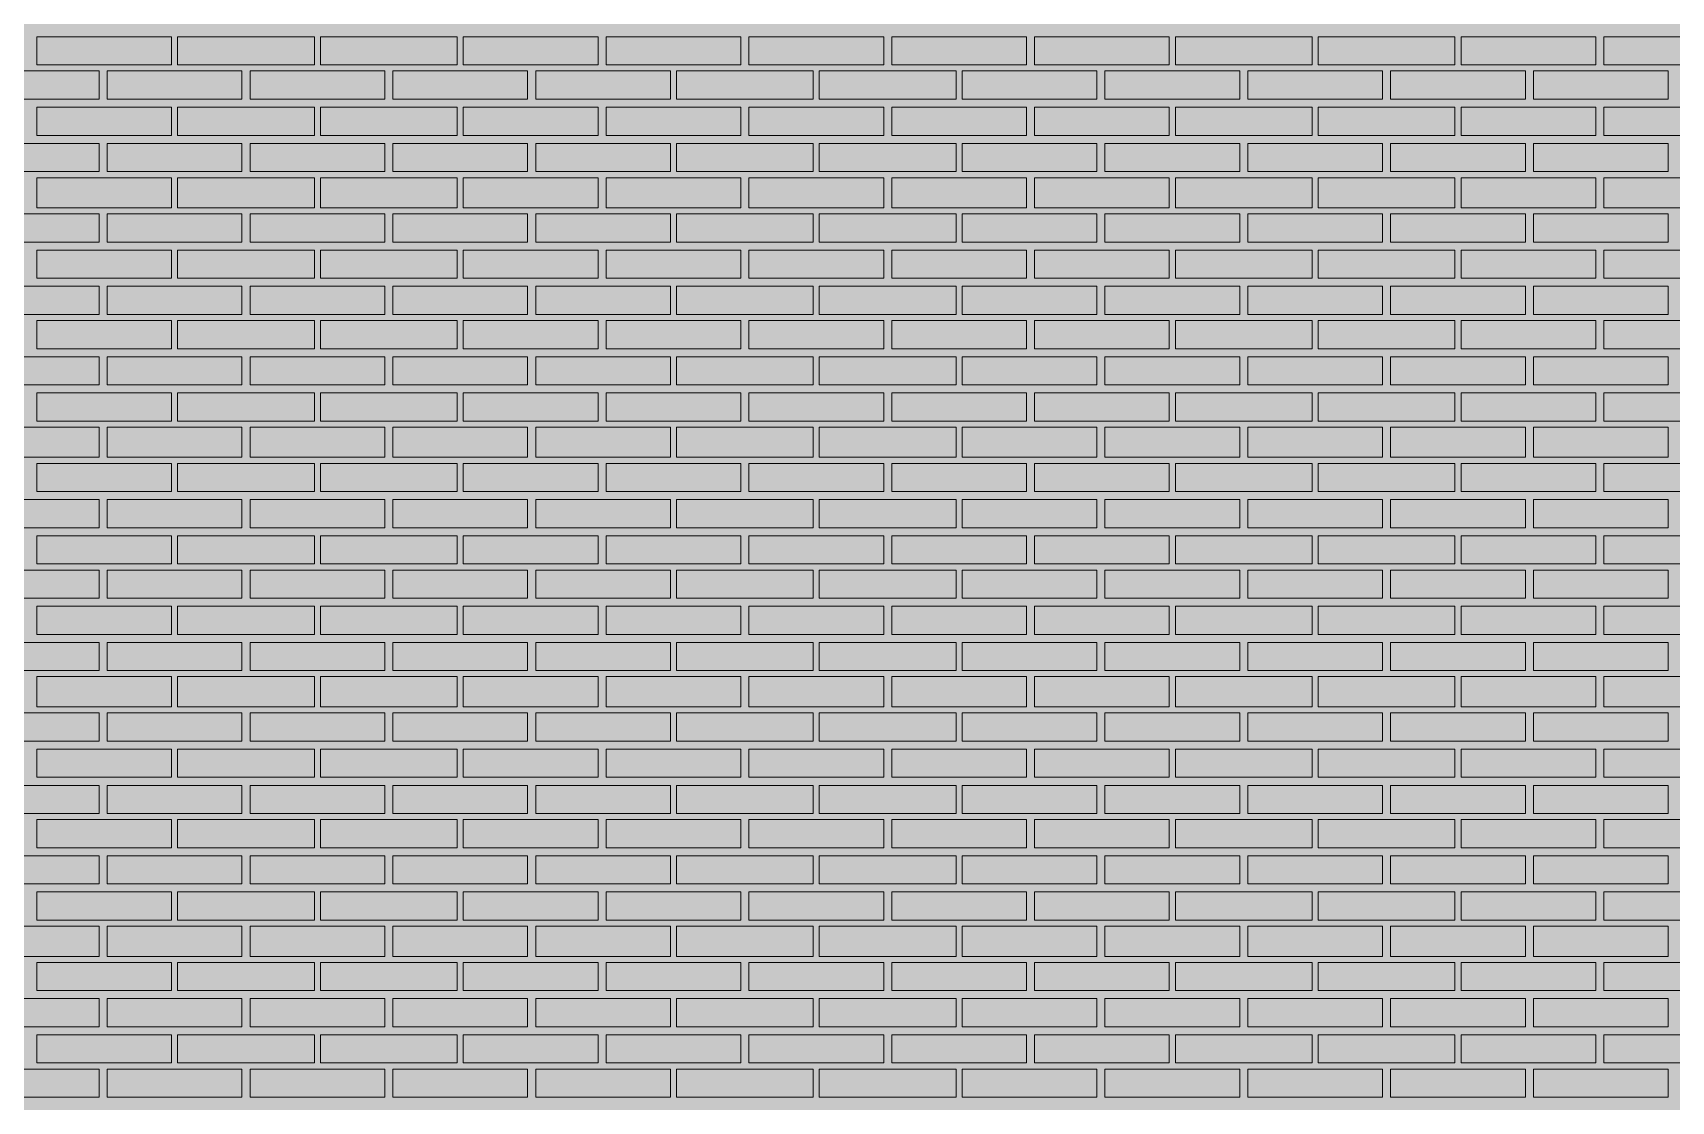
# Model space of a CAD drawing. Header units: millimetres. Extents: x -28928 to 100580, y -22867 to 36490.
# Drawn here: x 21308 to 24754, y -2513 to -267 of the extents above; entities that cross this region are included whole.
import ezdxf

# ---------------------------------------------------------------- set-up
doc = ezdxf.new("R2010")
doc.units = ezdxf.units.MM
doc.layers.add('PDF _Геометрия', color=7, linetype='Continuous', true_color=0x8f8e8d)
doc.layers.add('PDF _Сплошная заливка', color=7, linetype='Continuous', true_color=0xffffff)

msp = doc.modelspace()

# ---------------------------------------------------------------- hatches: boundary and pattern name
at = {"layer": 'PDF _Сплошная заливка', "true_color": 0xdcd6cf, "transparency": 33554559}
msp.add_hatch(color=254, dxfattribs=at).paths.add_polyline_path([(29465.3, 1544.1), (29486.4, 1544.1), (29486.4, 9028.4), (4952.2, 9028.4), (4952.2, -4713.2), (29465.3, -4713.2)])

# ---------------------------------------------------------------- linework, layer by layer
at = {"layer": 'PDF _Геометрия', "lineweight": 9}
for points in [[(21600.3, -275.1), (21600.3, -334.3), (21316.8, -334.3), (21316.8, -275.1)], [(21900.7, -275.1), (21900.7, -334.3), (21613, -334.3), (21613, -275.1)], [(22201.1, -275.1), (22201.1, -334.3), (21913.4, -334.3), (21913.4, -275.1)], [(22497.2, -275.1), (22497.2, -334.3), (22213.7, -334.3), (22213.7, -275.1)], [(22797.6, -275.1), (22797.6, -334.3), (22514.1, -334.3), (22514.1, -275.1)], [(23098, -275.1), (23098, -334.3), (22814.5, -334.3), (22814.5, -275.1)], [(23398.4, -275.1), (23398.4, -334.3), (23114.9, -334.3), (23114.9, -275.1)], [(23698.7, -275.1), (23698.7, -334.3), (23415.3, -334.3), (23415.3, -275.1)], [(23999.1, -275.1), (23999.1, -334.3), (23711.4, -334.3), (23711.4, -275.1)], [(24299.5, -275.1), (24299.5, -334.3), (24011.8, -334.3), (24011.8, -275.1)], [(24595.7, -275.1), (24595.7, -334.3), (24312.2, -334.3), (24312.2, -275.1)], [(24896.1, -275.1), (24896.1, -334.3), (24612.6, -334.3), (24612.6, -275.1)], [(21448, -406.3), (21308.4, -406.3), (21164.5, -406.3), (21164.5, -347), (21308.4, -347), (21448, -347)], [(21748.4, -406.3), (21608.7, -406.3), (21464.9, -406.3), (21464.9, -347), (21608.7, -347), (21748.4, -347)], [(22048.7, -406.3), (21904.9, -406.3), (21765.3, -406.3), (21765.3, -347), (21904.9, -347), (22048.7, -347)], [(22349.1, -406.3), (22205.3, -406.3), (22065.7, -406.3), (22065.7, -347), (22205.3, -347), (22349.1, -347)], [(22649.5, -406.3), (22505.7, -406.3), (22366.1, -406.3), (22366.1, -347), (22505.7, -347), (22649.5, -347)], [(22949.9, -406.3), (22806.1, -406.3), (22662.2, -406.3), (22662.2, -347), (22806.1, -347), (22949.9, -347)], [(23250.3, -406.3), (23106.4, -406.3), (22962.6, -406.3), (22962.6, -347), (23106.4, -347), (23250.3, -347)], [(23546.4, -406.3), (23406.8, -406.3), (23263, -406.3), (23263, -347), (23406.8, -347), (23546.4, -347)], [(23846.8, -406.3), (23707.2, -406.3), (23563.4, -406.3), (23563.4, -347), (23707.2, -347), (23846.8, -347)], [(24147.2, -406.3), (24007.6, -406.3), (23863.7, -406.3), (23863.7, -347), (24007.6, -347), (24147.2, -347)], [(24447.6, -406.3), (24303.7, -406.3), (24164.1, -406.3), (24164.1, -347), (24303.7, -347), (24447.6, -347)], [(24748, -406.3), (24604.1, -406.3), (24464.5, -406.3), (24464.5, -347), (24604.1, -347), (24748, -347)], [(21600.3, -423.2), (21600.3, -482.4), (21316.8, -482.4), (21316.8, -423.2)], [(21900.7, -423.2), (21900.7, -482.4), (21613, -482.4), (21613, -423.2)], [(22201.1, -423.2), (22201.1, -482.4), (21913.4, -482.4), (21913.4, -423.2)], [(22497.2, -423.2), (22497.2, -482.4), (22213.7, -482.4), (22213.7, -423.2)], [(22797.6, -423.2), (22797.6, -482.4), (22514.1, -482.4), (22514.1, -423.2)], [(23098, -423.2), (23098, -482.4), (22814.5, -482.4), (22814.5, -423.2)], [(23398.4, -423.2), (23398.4, -482.4), (23114.9, -482.4), (23114.9, -423.2)], [(23698.7, -423.2), (23698.7, -482.4), (23415.3, -482.4), (23415.3, -423.2)], [(23999.1, -423.2), (23999.1, -482.4), (23711.4, -482.4), (23711.4, -423.2)], [(24299.5, -423.2), (24299.5, -482.4), (24011.8, -482.4), (24011.8, -423.2)], [(24595.7, -423.2), (24595.7, -482.4), (24312.2, -482.4), (24312.2, -423.2)], [(24896.1, -423.2), (24896.1, -482.4), (24612.6, -482.4), (24612.6, -423.2)], [(21448, -558.6), (21308.4, -558.6), (21164.5, -558.6), (21164.5, -499.3), (21308.4, -499.3), (21448, -499.3)], [(21748.4, -558.6), (21608.7, -558.6), (21464.9, -558.6), (21464.9, -499.3), (21608.7, -499.3), (21748.4, -499.3)], [(22048.7, -558.6), (21904.9, -558.6), (21765.3, -558.6), (21765.3, -499.3), (21904.9, -499.3), (22048.7, -499.3)], [(22349.1, -558.6), (22205.3, -558.6), (22065.7, -558.6), (22065.7, -499.3), (22205.3, -499.3), (22349.1, -499.3)], [(22649.5, -558.6), (22505.7, -558.6), (22366.1, -558.6), (22366.1, -499.3), (22505.7, -499.3), (22649.5, -499.3)], [(22949.9, -558.6), (22806.1, -558.6), (22662.2, -558.6), (22662.2, -499.3), (22806.1, -499.3), (22949.9, -499.3)], [(23250.3, -558.6), (23106.4, -558.6), (22962.6, -558.6), (22962.6, -499.3), (23106.4, -499.3), (23250.3, -499.3)], [(23546.4, -558.6), (23406.8, -558.6), (23263, -558.6), (23263, -499.3), (23406.8, -499.3), (23546.4, -499.3)], [(23846.8, -558.6), (23707.2, -558.6), (23563.4, -558.6), (23563.4, -499.3), (23707.2, -499.3), (23846.8, -499.3)], [(24147.2, -558.6), (24007.6, -558.6), (23863.7, -558.6), (23863.7, -499.3), (24007.6, -499.3), (24147.2, -499.3)], [(24447.6, -558.6), (24303.7, -558.6), (24164.1, -558.6), (24164.1, -499.3), (24303.7, -499.3), (24447.6, -499.3)], [(24748, -558.6), (24604.1, -558.6), (24464.5, -558.6), (24464.5, -499.3), (24604.1, -499.3), (24748, -499.3)], [(21600.3, -571.3), (21600.3, -634.7), (21316.8, -634.7), (21316.8, -571.3)], [(21900.7, -571.3), (21900.7, -634.7), (21613, -634.7), (21613, -571.3)], [(22201.1, -571.3), (22201.1, -634.7), (21913.4, -634.7), (21913.4, -571.3)], [(22497.2, -571.3), (22497.2, -634.7), (22213.7, -634.7), (22213.7, -571.3)], [(22797.6, -571.3), (22797.6, -634.7), (22514.1, -634.7), (22514.1, -571.3)], [(23098, -571.3), (23098, -634.7), (22814.5, -634.7), (22814.5, -571.3)], [(23398.4, -571.3), (23398.4, -634.7), (23114.9, -634.7), (23114.9, -571.3)], [(23698.7, -571.3), (23698.7, -634.7), (23415.3, -634.7), (23415.3, -571.3)], [(23999.1, -571.3), (23999.1, -634.7), (23711.4, -634.7), (23711.4, -571.3)], [(24299.5, -571.3), (24299.5, -634.7), (24011.8, -634.7), (24011.8, -571.3)], [(24595.7, -571.3), (24595.7, -634.7), (24312.2, -634.7), (24312.2, -571.3)], [(24896.1, -571.3), (24896.1, -634.7), (24612.6, -634.7), (24612.6, -571.3)], [(21448, -706.6), (21308.4, -706.6), (21164.5, -706.6), (21164.5, -647.4), (21308.4, -647.4), (21448, -647.4)], [(21748.4, -706.6), (21608.7, -706.6), (21464.9, -706.6), (21464.9, -647.4), (21608.7, -647.4), (21748.4, -647.4)], [(22048.7, -706.6), (21904.9, -706.6), (21765.3, -706.6), (21765.3, -647.4), (21904.9, -647.4), (22048.7, -647.4)], [(22349.1, -706.6), (22205.3, -706.6), (22065.7, -706.6), (22065.7, -647.4), (22205.3, -647.4), (22349.1, -647.4)], [(22649.5, -706.6), (22505.7, -706.6), (22366.1, -706.6), (22366.1, -647.4), (22505.7, -647.4), (22649.5, -647.4)], [(22949.9, -706.6), (22806.1, -706.6), (22662.2, -706.6), (22662.2, -647.4), (22806.1, -647.4), (22949.9, -647.4)], [(23250.3, -706.6), (23106.4, -706.6), (22962.6, -706.6), (22962.6, -647.4), (23106.4, -647.4), (23250.3, -647.4)], [(23546.4, -706.6), (23406.8, -706.6), (23263, -706.6), (23263, -647.4), (23406.8, -647.4), (23546.4, -647.4)], [(23846.8, -706.6), (23707.2, -706.6), (23563.4, -706.6), (23563.4, -647.4), (23707.2, -647.4), (23846.8, -647.4)], [(24147.2, -706.6), (24007.6, -706.6), (23863.7, -706.6), (23863.7, -647.4), (24007.6, -647.4), (24147.2, -647.4)], [(24447.6, -706.6), (24303.7, -706.6), (24164.1, -706.6), (24164.1, -647.4), (24303.7, -647.4), (24447.6, -647.4)], [(24748, -706.6), (24604.1, -706.6), (24464.5, -706.6), (24464.5, -647.4), (24604.1, -647.4), (24748, -647.4)], [(21600.3, -723.6), (21600.3, -782.8), (21316.8, -782.8), (21316.8, -723.6)], [(21900.7, -723.6), (21900.7, -782.8), (21613, -782.8), (21613, -723.6)], [(22201.1, -723.6), (22201.1, -782.8), (21913.4, -782.8), (21913.4, -723.6)], [(22497.2, -723.6), (22497.2, -782.8), (22213.7, -782.8), (22213.7, -723.6)], [(22797.6, -723.6), (22797.6, -782.8), (22514.1, -782.8), (22514.1, -723.6)], [(23098, -723.6), (23098, -782.8), (22814.5, -782.8), (22814.5, -723.6)], [(23398.4, -723.6), (23398.4, -782.8), (23114.9, -782.8), (23114.9, -723.6)], [(23698.7, -723.6), (23698.7, -782.8), (23415.3, -782.8), (23415.3, -723.6)], [(23999.1, -723.6), (23999.1, -782.8), (23711.4, -782.8), (23711.4, -723.6)], [(24299.5, -723.6), (24299.5, -782.8), (24011.8, -782.8), (24011.8, -723.6)], [(24595.7, -723.6), (24595.7, -782.8), (24312.2, -782.8), (24312.2, -723.6)], [(24896.1, -723.6), (24896.1, -782.8), (24612.6, -782.8), (24612.6, -723.6)], [(21448, -859), (21308.4, -859), (21164.5, -859), (21164.5, -799.7), (21308.4, -799.7), (21448, -799.7)], [(21748.4, -859), (21608.7, -859), (21464.9, -859), (21464.9, -799.7), (21608.7, -799.7), (21748.4, -799.7)], [(22048.7, -859), (21904.9, -859), (21765.3, -859), (21765.3, -799.7), (21904.9, -799.7), (22048.7, -799.7)], [(22349.1, -859), (22205.3, -859), (22065.7, -859), (22065.7, -799.7), (22205.3, -799.7), (22349.1, -799.7)], [(22649.5, -859), (22505.7, -859), (22366.1, -859), (22366.1, -799.7), (22505.7, -799.7), (22649.5, -799.7)], [(22949.9, -859), (22806.1, -859), (22662.2, -859), (22662.2, -799.7), (22806.1, -799.7), (22949.9, -799.7)], [(23250.3, -859), (23106.4, -859), (22962.6, -859), (22962.6, -799.7), (23106.4, -799.7), (23250.3, -799.7)], [(23546.4, -859), (23406.8, -859), (23263, -859), (23263, -799.7), (23406.8, -799.7), (23546.4, -799.7)], [(23846.8, -859), (23707.2, -859), (23563.4, -859), (23563.4, -799.7), (23707.2, -799.7), (23846.8, -799.7)], [(24147.2, -859), (24007.6, -859), (23863.7, -859), (23863.7, -799.7), (24007.6, -799.7), (24147.2, -799.7)], [(24447.6, -859), (24303.7, -859), (24164.1, -859), (24164.1, -799.7), (24303.7, -799.7), (24447.6, -799.7)], [(24748, -859), (24604.1, -859), (24464.5, -859), (24464.5, -799.7), (24604.1, -799.7), (24748, -799.7)], [(21600.3, -871.6), (21600.3, -930.9), (21316.8, -930.9), (21316.8, -871.6)], [(21900.7, -871.6), (21900.7, -930.9), (21613, -930.9), (21613, -871.6)], [(22201.1, -871.6), (22201.1, -930.9), (21913.4, -930.9), (21913.4, -871.6)], [(22497.2, -871.6), (22497.2, -930.9), (22213.7, -930.9), (22213.7, -871.6)], [(22797.6, -871.6), (22797.6, -930.9), (22514.1, -930.9), (22514.1, -871.6)], [(23098, -871.6), (23098, -930.9), (22814.5, -930.9), (22814.5, -871.6)], [(23398.4, -871.6), (23398.4, -930.9), (23114.9, -930.9), (23114.9, -871.6)], [(23698.7, -871.6), (23698.7, -930.9), (23415.3, -930.9), (23415.3, -871.6)], [(23999.1, -871.6), (23999.1, -930.9), (23711.4, -930.9), (23711.4, -871.6)], [(24299.5, -871.6), (24299.5, -930.9), (24011.8, -930.9), (24011.8, -871.6)], [(24595.7, -871.6), (24595.7, -930.9), (24312.2, -930.9), (24312.2, -871.6)], [(24896.1, -871.6), (24896.1, -930.9), (24612.6, -930.9), (24612.6, -871.6)], [(21448, -1007), (21308.4, -1007), (21164.5, -1007), (21164.5, -947.8), (21308.4, -947.8), (21448, -947.8)], [(21748.4, -1007), (21608.7, -1007), (21464.9, -1007), (21464.9, -947.8), (21608.7, -947.8), (21748.4, -947.8)], [(22048.7, -1007), (21904.9, -1007), (21765.3, -1007), (21765.3, -947.8), (21904.9, -947.8), (22048.7, -947.8)], [(22349.1, -1007), (22205.3, -1007), (22065.7, -1007), (22065.7, -947.8), (22205.3, -947.8), (22349.1, -947.8)], [(22649.5, -1007), (22505.7, -1007), (22366.1, -1007), (22366.1, -947.8), (22505.7, -947.8), (22649.5, -947.8)], [(22949.9, -1007), (22806.1, -1007), (22662.2, -1007), (22662.2, -947.8), (22806.1, -947.8), (22949.9, -947.8)], [(23250.3, -1007), (23106.4, -1007), (22962.6, -1007), (22962.6, -947.8), (23106.4, -947.8), (23250.3, -947.8)], [(23546.4, -1007), (23406.8, -1007), (23263, -1007), (23263, -947.8), (23406.8, -947.8), (23546.4, -947.8)], [(23846.8, -1007), (23707.2, -1007), (23563.4, -1007), (23563.4, -947.8), (23707.2, -947.8), (23846.8, -947.8)], [(24147.2, -1007), (24007.6, -1007), (23863.7, -1007), (23863.7, -947.8), (24007.6, -947.8), (24147.2, -947.8)], [(24447.6, -1007), (24303.7, -1007), (24164.1, -1007), (24164.1, -947.8), (24303.7, -947.8), (24447.6, -947.8)], [(24748, -1007), (24604.1, -1007), (24464.5, -1007), (24464.5, -947.8), (24604.1, -947.8), (24748, -947.8)], [(21600.3, -1024), (21600.3, -1083.2), (21316.8, -1083.2), (21316.8, -1024)], [(21900.7, -1024), (21900.7, -1083.2), (21613, -1083.2), (21613, -1024)], [(22201.1, -1024), (22201.1, -1083.2), (21913.4, -1083.2), (21913.4, -1024)], [(22497.2, -1024), (22497.2, -1083.2), (22213.7, -1083.2), (22213.7, -1024)], [(22797.6, -1024), (22797.6, -1083.2), (22514.1, -1083.2), (22514.1, -1024)], [(23098, -1024), (23098, -1083.2), (22814.5, -1083.2), (22814.5, -1024)], [(23398.4, -1024), (23398.4, -1083.2), (23114.9, -1083.2), (23114.9, -1024)], [(23698.7, -1024), (23698.7, -1083.2), (23415.3, -1083.2), (23415.3, -1024)], [(23999.1, -1024), (23999.1, -1083.2), (23711.4, -1083.2), (23711.4, -1024)], [(24299.5, -1024), (24299.5, -1083.2), (24011.8, -1083.2), (24011.8, -1024)], [(24595.7, -1024), (24595.7, -1083.2), (24312.2, -1083.2), (24312.2, -1024)], [(24896.1, -1024), (24896.1, -1083.2), (24612.6, -1083.2), (24612.6, -1024)], [(21448, -1159.3), (21308.4, -1159.3), (21164.5, -1159.3), (21164.5, -1095.9), (21308.4, -1095.9), (21448, -1095.9)], [(21748.4, -1159.3), (21608.7, -1159.3), (21464.9, -1159.3), (21464.9, -1095.9), (21608.7, -1095.9), (21748.4, -1095.9)], [(22048.7, -1159.3), (21904.9, -1159.3), (21765.3, -1159.3), (21765.3, -1095.9), (21904.9, -1095.9), (22048.7, -1095.9)], [(22349.1, -1159.3), (22205.3, -1159.3), (22065.7, -1159.3), (22065.7, -1095.9), (22205.3, -1095.9), (22349.1, -1095.9)], [(22649.5, -1159.3), (22505.7, -1159.3), (22366.1, -1159.3), (22366.1, -1095.9), (22505.7, -1095.9), (22649.5, -1095.9)], [(22949.9, -1159.3), (22806.1, -1159.3), (22662.2, -1159.3), (22662.2, -1095.9), (22806.1, -1095.9), (22949.9, -1095.9)], [(23250.3, -1159.3), (23106.4, -1159.3), (22962.6, -1159.3), (22962.6, -1095.9), (23106.4, -1095.9), (23250.3, -1095.9)], [(23546.4, -1159.3), (23406.8, -1159.3), (23263, -1159.3), (23263, -1095.9), (23406.8, -1095.9), (23546.4, -1095.9)], [(23846.8, -1159.3), (23707.2, -1159.3), (23563.4, -1159.3), (23563.4, -1095.9), (23707.2, -1095.9), (23846.8, -1095.9)], [(24147.2, -1159.3), (24007.6, -1159.3), (23863.7, -1159.3), (23863.7, -1095.9), (24007.6, -1095.9), (24147.2, -1095.9)], [(24447.6, -1159.3), (24303.7, -1159.3), (24164.1, -1159.3), (24164.1, -1095.9), (24303.7, -1095.9), (24447.6, -1095.9)], [(24748, -1159.3), (24604.1, -1159.3), (24464.5, -1159.3), (24464.5, -1095.9), (24604.1, -1095.9), (24748, -1095.9)], [(21600.3, -1172), (21600.3, -1231.3), (21316.8, -1231.3), (21316.8, -1172)], [(21900.7, -1172), (21900.7, -1231.3), (21613, -1231.3), (21613, -1172)], [(22201.1, -1172), (22201.1, -1231.3), (21913.4, -1231.3), (21913.4, -1172)], [(22497.2, -1172), (22497.2, -1231.3), (22213.7, -1231.3), (22213.7, -1172)], [(22797.6, -1172), (22797.6, -1231.3), (22514.1, -1231.3), (22514.1, -1172)], [(23098, -1172), (23098, -1231.3), (22814.5, -1231.3), (22814.5, -1172)], [(23398.4, -1172), (23398.4, -1231.3), (23114.9, -1231.3), (23114.9, -1172)], [(23698.7, -1172), (23698.7, -1231.3), (23415.3, -1231.3), (23415.3, -1172)], [(23999.1, -1172), (23999.1, -1231.3), (23711.4, -1231.3), (23711.4, -1172)], [(24299.5, -1172), (24299.5, -1231.3), (24011.8, -1231.3), (24011.8, -1172)], [(24595.7, -1172), (24595.7, -1231.3), (24312.2, -1231.3), (24312.2, -1172)], [(24896.1, -1172), (24896.1, -1231.3), (24612.6, -1231.3), (24612.6, -1172)], [(21448, -1307.4), (21308.4, -1307.4), (21164.5, -1307.4), (21164.5, -1248.2), (21308.4, -1248.2), (21448, -1248.2)], [(21748.4, -1307.4), (21608.7, -1307.4), (21464.9, -1307.4), (21464.9, -1248.2), (21608.7, -1248.2), (21748.4, -1248.2)], [(22048.7, -1307.4), (21904.9, -1307.4), (21765.3, -1307.4), (21765.3, -1248.2), (21904.9, -1248.2), (22048.7, -1248.2)], [(22349.1, -1307.4), (22205.3, -1307.4), (22065.7, -1307.4), (22065.7, -1248.2), (22205.3, -1248.2), (22349.1, -1248.2)], [(22649.5, -1307.4), (22505.7, -1307.4), (22366.1, -1307.4), (22366.1, -1248.2), (22505.7, -1248.2), (22649.5, -1248.2)], [(22949.9, -1307.4), (22806.1, -1307.4), (22662.2, -1307.4), (22662.2, -1248.2), (22806.1, -1248.2), (22949.9, -1248.2)], [(23250.3, -1307.4), (23106.4, -1307.4), (22962.6, -1307.4), (22962.6, -1248.2), (23106.4, -1248.2), (23250.3, -1248.2)], [(23546.4, -1307.4), (23406.8, -1307.4), (23263, -1307.4), (23263, -1248.2), (23406.8, -1248.2), (23546.4, -1248.2)], [(23846.8, -1307.4), (23707.2, -1307.4), (23563.4, -1307.4), (23563.4, -1248.2), (23707.2, -1248.2), (23846.8, -1248.2)], [(24147.2, -1307.4), (24007.6, -1307.4), (23863.7, -1307.4), (23863.7, -1248.2), (24007.6, -1248.2), (24147.2, -1248.2)], [(24447.6, -1307.4), (24303.7, -1307.4), (24164.1, -1307.4), (24164.1, -1248.2), (24303.7, -1248.2), (24447.6, -1248.2)], [(24748, -1307.4), (24604.1, -1307.4), (24464.5, -1307.4), (24464.5, -1248.2), (24604.1, -1248.2), (24748, -1248.2)], [(21600.3, -1324.3), (21600.3, -1383.6), (21316.8, -1383.6), (21316.8, -1324.3)], [(21900.7, -1324.3), (21900.7, -1383.6), (21613, -1383.6), (21613, -1324.3)], [(22201.1, -1324.3), (22201.1, -1383.6), (21913.4, -1383.6), (21913.4, -1324.3)], [(22497.2, -1324.3), (22497.2, -1383.6), (22213.7, -1383.6), (22213.7, -1324.3)], [(22797.6, -1324.3), (22797.6, -1383.6), (22514.1, -1383.6), (22514.1, -1324.3)], [(23098, -1324.3), (23098, -1383.6), (22814.5, -1383.6), (22814.5, -1324.3)], [(23398.4, -1324.3), (23398.4, -1383.6), (23114.9, -1383.6), (23114.9, -1324.3)], [(23698.7, -1324.3), (23698.7, -1383.6), (23415.3, -1383.6), (23415.3, -1324.3)], [(23999.1, -1324.3), (23999.1, -1383.6), (23711.4, -1383.6), (23711.4, -1324.3)], [(24299.5, -1324.3), (24299.5, -1383.6), (24011.8, -1383.6), (24011.8, -1324.3)], [(24595.7, -1324.3), (24595.7, -1383.6), (24312.2, -1383.6), (24312.2, -1324.3)], [(24896.1, -1324.3), (24896.1, -1383.6), (24612.6, -1383.6), (24612.6, -1324.3)], [(21448, -1455.5), (21308.4, -1455.5), (21164.5, -1455.5), (21164.5, -1396.3), (21308.4, -1396.3), (21448, -1396.3)], [(21748.4, -1455.5), (21608.7, -1455.5), (21464.9, -1455.5), (21464.9, -1396.3), (21608.7, -1396.3), (21748.4, -1396.3)], [(22048.7, -1455.5), (21904.9, -1455.5), (21765.3, -1455.5), (21765.3, -1396.3), (21904.9, -1396.3), (22048.7, -1396.3)], [(22349.1, -1455.5), (22205.3, -1455.5), (22065.7, -1455.5), (22065.7, -1396.3), (22205.3, -1396.3), (22349.1, -1396.3)], [(22649.5, -1455.5), (22505.7, -1455.5), (22366.1, -1455.5), (22366.1, -1396.3), (22505.7, -1396.3), (22649.5, -1396.3)], [(22949.9, -1455.5), (22806.1, -1455.5), (22662.2, -1455.5), (22662.2, -1396.3), (22806.1, -1396.3), (22949.9, -1396.3)], [(23250.3, -1455.5), (23106.4, -1455.5), (22962.6, -1455.5), (22962.6, -1396.3), (23106.4, -1396.3), (23250.3, -1396.3)], [(23546.4, -1455.5), (23406.8, -1455.5), (23263, -1455.5), (23263, -1396.3), (23406.8, -1396.3), (23546.4, -1396.3)], [(23846.8, -1455.5), (23707.2, -1455.5), (23563.4, -1455.5), (23563.4, -1396.3), (23707.2, -1396.3), (23846.8, -1396.3)], [(24147.2, -1455.5), (24007.6, -1455.5), (23863.7, -1455.5), (23863.7, -1396.3), (24007.6, -1396.3), (24147.2, -1396.3)], [(24447.6, -1455.5), (24303.7, -1455.5), (24164.1, -1455.5), (24164.1, -1396.3), (24303.7, -1396.3), (24447.6, -1396.3)], [(24748, -1455.5), (24604.1, -1455.5), (24464.5, -1455.5), (24464.5, -1396.3), (24604.1, -1396.3), (24748, -1396.3)], [(21600.3, -1472.4), (21600.3, -1531.6), (21316.8, -1531.6), (21316.8, -1472.4)], [(21900.7, -1472.4), (21900.7, -1531.6), (21613, -1531.6), (21613, -1472.4)], [(22201.1, -1472.4), (22201.1, -1531.6), (21913.4, -1531.6), (21913.4, -1472.4)], [(22497.2, -1472.4), (22497.2, -1531.6), (22213.7, -1531.6), (22213.7, -1472.4)], [(22797.6, -1472.4), (22797.6, -1531.6), (22514.1, -1531.6), (22514.1, -1472.4)], [(23098, -1472.4), (23098, -1531.6), (22814.5, -1531.6), (22814.5, -1472.4)], [(23398.4, -1472.4), (23398.4, -1531.6), (23114.9, -1531.6), (23114.9, -1472.4)], [(23698.7, -1472.4), (23698.7, -1531.6), (23415.3, -1531.6), (23415.3, -1472.4)], [(23999.1, -1472.4), (23999.1, -1531.6), (23711.4, -1531.6), (23711.4, -1472.4)], [(24299.5, -1472.4), (24299.5, -1531.6), (24011.8, -1531.6), (24011.8, -1472.4)], [(24595.7, -1472.4), (24595.7, -1531.6), (24312.2, -1531.6), (24312.2, -1472.4)], [(24896.1, -1472.4), (24896.1, -1531.6), (24612.6, -1531.6), (24612.6, -1472.4)], [(21448, -1607.8), (21308.4, -1607.8), (21164.5, -1607.8), (21164.5, -1548.6), (21308.4, -1548.6), (21448, -1548.6)], [(21748.4, -1607.8), (21608.7, -1607.8), (21464.9, -1607.8), (21464.9, -1548.6), (21608.7, -1548.6), (21748.4, -1548.6)], [(22048.7, -1607.8), (21904.9, -1607.8), (21765.3, -1607.8), (21765.3, -1548.6), (21904.9, -1548.6), (22048.7, -1548.6)], [(22349.1, -1607.8), (22205.3, -1607.8), (22065.7, -1607.8), (22065.7, -1548.6), (22205.3, -1548.6), (22349.1, -1548.6)], [(22649.5, -1607.8), (22505.7, -1607.8), (22366.1, -1607.8), (22366.1, -1548.6), (22505.7, -1548.6), (22649.5, -1548.6)], [(22949.9, -1607.8), (22806.1, -1607.8), (22662.2, -1607.8), (22662.2, -1548.6), (22806.1, -1548.6), (22949.9, -1548.6)], [(23250.3, -1607.8), (23106.4, -1607.8), (22962.6, -1607.8), (22962.6, -1548.6), (23106.4, -1548.6), (23250.3, -1548.6)], [(23546.4, -1607.8), (23406.8, -1607.8), (23263, -1607.8), (23263, -1548.6), (23406.8, -1548.6), (23546.4, -1548.6)], [(23846.8, -1607.8), (23707.2, -1607.8), (23563.4, -1607.8), (23563.4, -1548.6), (23707.2, -1548.6), (23846.8, -1548.6)], [(24147.2, -1607.8), (24007.6, -1607.8), (23863.7, -1607.8), (23863.7, -1548.6), (24007.6, -1548.6), (24147.2, -1548.6)], [(24447.6, -1607.8), (24303.7, -1607.8), (24164.1, -1607.8), (24164.1, -1548.6), (24303.7, -1548.6), (24447.6, -1548.6)], [(24748, -1607.8), (24604.1, -1607.8), (24464.5, -1607.8), (24464.5, -1548.6), (24604.1, -1548.6), (24748, -1548.6)], [(21600.3, -1620.5), (21600.3, -1684), (21316.8, -1684), (21316.8, -1620.5)], [(21900.7, -1620.5), (21900.7, -1684), (21613, -1684), (21613, -1620.5)], [(22201.1, -1620.5), (22201.1, -1684), (21913.4, -1684), (21913.4, -1620.5)], [(22497.2, -1620.5), (22497.2, -1684), (22213.7, -1684), (22213.7, -1620.5)], [(22797.6, -1620.5), (22797.6, -1684), (22514.1, -1684), (22514.1, -1620.5)], [(23098, -1620.5), (23098, -1684), (22814.5, -1684), (22814.5, -1620.5)], [(23398.4, -1620.5), (23398.4, -1684), (23114.9, -1684), (23114.9, -1620.5)], [(23698.7, -1620.5), (23698.7, -1684), (23415.3, -1684), (23415.3, -1620.5)], [(23999.1, -1620.5), (23999.1, -1684), (23711.4, -1684), (23711.4, -1620.5)], [(24299.5, -1620.5), (24299.5, -1684), (24011.8, -1684), (24011.8, -1620.5)], [(24595.7, -1620.5), (24595.7, -1684), (24312.2, -1684), (24312.2, -1620.5)], [(24896.1, -1620.5), (24896.1, -1684), (24612.6, -1684), (24612.6, -1620.5)], [(21448, -1755.9), (21308.4, -1755.9), (21164.5, -1755.9), (21164.5, -1696.6), (21308.4, -1696.6), (21448, -1696.6)], [(21748.4, -1755.9), (21608.7, -1755.9), (21464.9, -1755.9), (21464.9, -1696.6), (21608.7, -1696.6), (21748.4, -1696.6)], [(22048.7, -1755.9), (21904.9, -1755.9), (21765.3, -1755.9), (21765.3, -1696.6), (21904.9, -1696.6), (22048.7, -1696.6)], [(22349.1, -1755.9), (22205.3, -1755.9), (22065.7, -1755.9), (22065.7, -1696.6), (22205.3, -1696.6), (22349.1, -1696.6)], [(22649.5, -1755.9), (22505.7, -1755.9), (22366.1, -1755.9), (22366.1, -1696.6), (22505.7, -1696.6), (22649.5, -1696.6)], [(22949.9, -1755.9), (22806.1, -1755.9), (22662.2, -1755.9), (22662.2, -1696.6), (22806.1, -1696.6), (22949.9, -1696.6)], [(23250.3, -1755.9), (23106.4, -1755.9), (22962.6, -1755.9), (22962.6, -1696.6), (23106.4, -1696.6), (23250.3, -1696.6)], [(23546.4, -1755.9), (23406.8, -1755.9), (23263, -1755.9), (23263, -1696.6), (23406.8, -1696.6), (23546.4, -1696.6)], [(23846.8, -1755.9), (23707.2, -1755.9), (23563.4, -1755.9), (23563.4, -1696.6), (23707.2, -1696.6), (23846.8, -1696.6)], [(24147.2, -1755.9), (24007.6, -1755.9), (23863.7, -1755.9), (23863.7, -1696.6), (24007.6, -1696.6), (24147.2, -1696.6)], [(24447.6, -1755.9), (24303.7, -1755.9), (24164.1, -1755.9), (24164.1, -1696.6), (24303.7, -1696.6), (24447.6, -1696.6)], [(24748, -1755.9), (24604.1, -1755.9), (24464.5, -1755.9), (24464.5, -1696.6), (24604.1, -1696.6), (24748, -1696.6)], [(21600.3, -1772.8), (21600.3, -1832), (21316.8, -1832), (21316.8, -1772.8)], [(21900.7, -1772.8), (21900.7, -1832), (21613, -1832), (21613, -1772.8)], [(22201.1, -1772.8), (22201.1, -1832), (21913.4, -1832), (21913.4, -1772.8)], [(22497.2, -1772.8), (22497.2, -1832), (22213.7, -1832), (22213.7, -1772.8)], [(22797.6, -1772.8), (22797.6, -1832), (22514.1, -1832), (22514.1, -1772.8)], [(23098, -1772.8), (23098, -1832), (22814.5, -1832), (22814.5, -1772.8)], [(23398.4, -1772.8), (23398.4, -1832), (23114.9, -1832), (23114.9, -1772.8)], [(23698.7, -1772.8), (23698.7, -1832), (23415.3, -1832), (23415.3, -1772.8)], [(23999.1, -1772.8), (23999.1, -1832), (23711.4, -1832), (23711.4, -1772.8)], [(24299.5, -1772.8), (24299.5, -1832), (24011.8, -1832), (24011.8, -1772.8)], [(24595.7, -1772.8), (24595.7, -1832), (24312.2, -1832), (24312.2, -1772.8)], [(24896.1, -1772.8), (24896.1, -1832), (24612.6, -1832), (24612.6, -1772.8)], [(21448, -1908.2), (21308.4, -1908.2), (21164.5, -1908.2), (21164.5, -1849), (21308.4, -1849), (21448, -1849)], [(21748.4, -1908.2), (21608.7, -1908.2), (21464.9, -1908.2), (21464.9, -1849), (21608.7, -1849), (21748.4, -1849)], [(22048.7, -1908.2), (21904.9, -1908.2), (21765.3, -1908.2), (21765.3, -1849), (21904.9, -1849), (22048.7, -1849)], [(22349.1, -1908.2), (22205.3, -1908.2), (22065.7, -1908.2), (22065.7, -1849), (22205.3, -1849), (22349.1, -1849)], [(22649.5, -1908.2), (22505.7, -1908.2), (22366.1, -1908.2), (22366.1, -1849), (22505.7, -1849), (22649.5, -1849)], [(22949.9, -1908.2), (22806.1, -1908.2), (22662.2, -1908.2), (22662.2, -1849), (22806.1, -1849), (22949.9, -1849)], [(23250.3, -1908.2), (23106.4, -1908.2), (22962.6, -1908.2), (22962.6, -1849), (23106.4, -1849), (23250.3, -1849)], [(23546.4, -1908.2), (23406.8, -1908.2), (23263, -1908.2), (23263, -1849), (23406.8, -1849), (23546.4, -1849)], [(23846.8, -1908.2), (23707.2, -1908.2), (23563.4, -1908.2), (23563.4, -1849), (23707.2, -1849), (23846.8, -1849)], [(24147.2, -1908.2), (24007.6, -1908.2), (23863.7, -1908.2), (23863.7, -1849), (24007.6, -1849), (24147.2, -1849)], [(24447.6, -1908.2), (24303.7, -1908.2), (24164.1, -1908.2), (24164.1, -1849), (24303.7, -1849), (24447.6, -1849)], [(24748, -1908.2), (24604.1, -1908.2), (24464.5, -1908.2), (24464.5, -1849), (24604.1, -1849), (24748, -1849)], [(21600.3, -1920.9), (21600.3, -1980.1), (21316.8, -1980.1), (21316.8, -1920.9)], [(21900.7, -1920.9), (21900.7, -1980.1), (21613, -1980.1), (21613, -1920.9)], [(22201.1, -1920.9), (22201.1, -1980.1), (21913.4, -1980.1), (21913.4, -1920.9)], [(22497.2, -1920.9), (22497.2, -1980.1), (22213.7, -1980.1), (22213.7, -1920.9)], [(22797.6, -1920.9), (22797.6, -1980.1), (22514.1, -1980.1), (22514.1, -1920.9)], [(23098, -1920.9), (23098, -1980.1), (22814.5, -1980.1), (22814.5, -1920.9)], [(23398.4, -1920.9), (23398.4, -1980.1), (23114.9, -1980.1), (23114.9, -1920.9)], [(23698.7, -1920.9), (23698.7, -1980.1), (23415.3, -1980.1), (23415.3, -1920.9)], [(23999.1, -1920.9), (23999.1, -1980.1), (23711.4, -1980.1), (23711.4, -1920.9)], [(24299.5, -1920.9), (24299.5, -1980.1), (24011.8, -1980.1), (24011.8, -1920.9)], [(24595.7, -1920.9), (24595.7, -1980.1), (24312.2, -1980.1), (24312.2, -1920.9)], [(24896.1, -1920.9), (24896.1, -1980.1), (24612.6, -1980.1), (24612.6, -1920.9)], [(21448, -2056.3), (21308.4, -2056.3), (21164.5, -2056.3), (21164.5, -1997), (21308.4, -1997), (21448, -1997)], [(21748.4, -2056.3), (21608.7, -2056.3), (21464.9, -2056.3), (21464.9, -1997), (21608.7, -1997), (21748.4, -1997)], [(22048.7, -2056.3), (21904.9, -2056.3), (21765.3, -2056.3), (21765.3, -1997), (21904.9, -1997), (22048.7, -1997)], [(22349.1, -2056.3), (22205.3, -2056.3), (22065.7, -2056.3), (22065.7, -1997), (22205.3, -1997), (22349.1, -1997)], [(22649.5, -2056.3), (22505.7, -2056.3), (22366.1, -2056.3), (22366.1, -1997), (22505.7, -1997), (22649.5, -1997)], [(22949.9, -2056.3), (22806.1, -2056.3), (22662.2, -2056.3), (22662.2, -1997), (22806.1, -1997), (22949.9, -1997)], [(23250.3, -2056.3), (23106.4, -2056.3), (22962.6, -2056.3), (22962.6, -1997), (23106.4, -1997), (23250.3, -1997)], [(23546.4, -2056.3), (23406.8, -2056.3), (23263, -2056.3), (23263, -1997), (23406.8, -1997), (23546.4, -1997)], [(23846.8, -2056.3), (23707.2, -2056.3), (23563.4, -2056.3), (23563.4, -1997), (23707.2, -1997), (23846.8, -1997)], [(24147.2, -2056.3), (24007.6, -2056.3), (23863.7, -2056.3), (23863.7, -1997), (24007.6, -1997), (24147.2, -1997)], [(24447.6, -2056.3), (24303.7, -2056.3), (24164.1, -2056.3), (24164.1, -1997), (24303.7, -1997), (24447.6, -1997)], [(24748, -2056.3), (24604.1, -2056.3), (24464.5, -2056.3), (24464.5, -1997), (24604.1, -1997), (24748, -1997)], [(21600.3, -2073.2), (21600.3, -2132.4), (21316.8, -2132.4), (21316.8, -2073.2)], [(21900.7, -2073.2), (21900.7, -2132.4), (21613, -2132.4), (21613, -2073.2)], [(22201.1, -2073.2), (22201.1, -2132.4), (21913.4, -2132.4), (21913.4, -2073.2)], [(22497.2, -2073.2), (22497.2, -2132.4), (22213.7, -2132.4), (22213.7, -2073.2)], [(22797.6, -2073.2), (22797.6, -2132.4), (22514.1, -2132.4), (22514.1, -2073.2)], [(23098, -2073.2), (23098, -2132.4), (22814.5, -2132.4), (22814.5, -2073.2)], [(23398.4, -2073.2), (23398.4, -2132.4), (23114.9, -2132.4), (23114.9, -2073.2)], [(23698.7, -2073.2), (23698.7, -2132.4), (23415.3, -2132.4), (23415.3, -2073.2)], [(23999.1, -2073.2), (23999.1, -2132.4), (23711.4, -2132.4), (23711.4, -2073.2)], [(24299.5, -2073.2), (24299.5, -2132.4), (24011.8, -2132.4), (24011.8, -2073.2)], [(24595.7, -2073.2), (24595.7, -2132.4), (24312.2, -2132.4), (24312.2, -2073.2)], [(24896.1, -2073.2), (24896.1, -2132.4), (24612.6, -2132.4), (24612.6, -2073.2)], [(21448, -2208.6), (21308.4, -2208.6), (21164.5, -2208.6), (21164.5, -2145.1), (21308.4, -2145.1), (21448, -2145.1)], [(21748.4, -2208.6), (21608.7, -2208.6), (21464.9, -2208.6), (21464.9, -2145.1), (21608.7, -2145.1), (21748.4, -2145.1)], [(22048.7, -2208.6), (21904.9, -2208.6), (21765.3, -2208.6), (21765.3, -2145.1), (21904.9, -2145.1), (22048.7, -2145.1)], [(22349.1, -2208.6), (22205.3, -2208.6), (22065.7, -2208.6), (22065.7, -2145.1), (22205.3, -2145.1), (22349.1, -2145.1)], [(22649.5, -2208.6), (22505.7, -2208.6), (22366.1, -2208.6), (22366.1, -2145.1), (22505.7, -2145.1), (22649.5, -2145.1)], [(22949.9, -2208.6), (22806.1, -2208.6), (22662.2, -2208.6), (22662.2, -2145.1), (22806.1, -2145.1), (22949.9, -2145.1)], [(23250.3, -2208.6), (23106.4, -2208.6), (22962.6, -2208.6), (22962.6, -2145.1), (23106.4, -2145.1), (23250.3, -2145.1)], [(23546.4, -2208.6), (23406.8, -2208.6), (23263, -2208.6), (23263, -2145.1), (23406.8, -2145.1), (23546.4, -2145.1)], [(23846.8, -2208.6), (23707.2, -2208.6), (23563.4, -2208.6), (23563.4, -2145.1), (23707.2, -2145.1), (23846.8, -2145.1)], [(24147.2, -2208.6), (24007.6, -2208.6), (23863.7, -2208.6), (23863.7, -2145.1), (24007.6, -2145.1), (24147.2, -2145.1)], [(24447.6, -2208.6), (24303.7, -2208.6), (24164.1, -2208.6), (24164.1, -2145.1), (24303.7, -2145.1), (24447.6, -2145.1)], [(24748, -2208.6), (24604.1, -2208.6), (24464.5, -2208.6), (24464.5, -2145.1), (24604.1, -2145.1), (24748, -2145.1)], [(21600.3, -2221.3), (21600.3, -2280.5), (21316.8, -2280.5), (21316.8, -2221.3)], [(21900.7, -2221.3), (21900.7, -2280.5), (21613, -2280.5), (21613, -2221.3)], [(22201.1, -2221.3), (22201.1, -2280.5), (21913.4, -2280.5), (21913.4, -2221.3)], [(22497.2, -2221.3), (22497.2, -2280.5), (22213.7, -2280.5), (22213.7, -2221.3)], [(22797.6, -2221.3), (22797.6, -2280.5), (22514.1, -2280.5), (22514.1, -2221.3)], [(23098, -2221.3), (23098, -2280.5), (22814.5, -2280.5), (22814.5, -2221.3)], [(23398.4, -2221.3), (23398.4, -2280.5), (23114.9, -2280.5), (23114.9, -2221.3)], [(23698.7, -2221.3), (23698.7, -2280.5), (23415.3, -2280.5), (23415.3, -2221.3)], [(23999.1, -2221.3), (23999.1, -2280.5), (23711.4, -2280.5), (23711.4, -2221.3)], [(24299.5, -2221.3), (24299.5, -2280.5), (24011.8, -2280.5), (24011.8, -2221.3)], [(24595.7, -2221.3), (24595.7, -2280.5), (24312.2, -2280.5), (24312.2, -2221.3)], [(24896.1, -2221.3), (24896.1, -2280.5), (24612.6, -2280.5), (24612.6, -2221.3)], [(21448, -2356.6), (21308.4, -2356.6), (21164.5, -2356.6), (21164.5, -2297.4), (21308.4, -2297.4), (21448, -2297.4)], [(21748.4, -2356.6), (21608.7, -2356.6), (21464.9, -2356.6), (21464.9, -2297.4), (21608.7, -2297.4), (21748.4, -2297.4)], [(22048.7, -2356.6), (21904.9, -2356.6), (21765.3, -2356.6), (21765.3, -2297.4), (21904.9, -2297.4), (22048.7, -2297.4)], [(22349.1, -2356.6), (22205.3, -2356.6), (22065.7, -2356.6), (22065.7, -2297.4), (22205.3, -2297.4), (22349.1, -2297.4)], [(22649.5, -2356.6), (22505.7, -2356.6), (22366.1, -2356.6), (22366.1, -2297.4), (22505.7, -2297.4), (22649.5, -2297.4)], [(22949.9, -2356.6), (22806.1, -2356.6), (22662.2, -2356.6), (22662.2, -2297.4), (22806.1, -2297.4), (22949.9, -2297.4)], [(23250.3, -2356.6), (23106.4, -2356.6), (22962.6, -2356.6), (22962.6, -2297.4), (23106.4, -2297.4), (23250.3, -2297.4)], [(23546.4, -2356.6), (23406.8, -2356.6), (23263, -2356.6), (23263, -2297.4), (23406.8, -2297.4), (23546.4, -2297.4)], [(23846.8, -2356.6), (23707.2, -2356.6), (23563.4, -2356.6), (23563.4, -2297.4), (23707.2, -2297.4), (23846.8, -2297.4)], [(24147.2, -2356.6), (24007.6, -2356.6), (23863.7, -2356.6), (23863.7, -2297.4), (24007.6, -2297.4), (24147.2, -2297.4)], [(24447.6, -2356.6), (24303.7, -2356.6), (24164.1, -2356.6), (24164.1, -2297.4), (24303.7, -2297.4), (24447.6, -2297.4)], [(24748, -2356.6), (24604.1, -2356.6), (24464.5, -2356.6), (24464.5, -2297.4), (24604.1, -2297.4), (24748, -2297.4)], [(21600.3, -2373.6), (21600.3, -2432.8), (21316.8, -2432.8), (21316.8, -2373.6)], [(21900.7, -2373.6), (21900.7, -2432.8), (21613, -2432.8), (21613, -2373.6)], [(22201.1, -2373.6), (22201.1, -2432.8), (21913.4, -2432.8), (21913.4, -2373.6)], [(22497.2, -2373.6), (22497.2, -2432.8), (22213.7, -2432.8), (22213.7, -2373.6)], [(22797.6, -2373.6), (22797.6, -2432.8), (22514.1, -2432.8), (22514.1, -2373.6)], [(23098, -2373.6), (23098, -2432.8), (22814.5, -2432.8), (22814.5, -2373.6)], [(23398.4, -2373.6), (23398.4, -2432.8), (23114.9, -2432.8), (23114.9, -2373.6)], [(23698.7, -2373.6), (23698.7, -2432.8), (23415.3, -2432.8), (23415.3, -2373.6)], [(23999.1, -2373.6), (23999.1, -2432.8), (23711.4, -2432.8), (23711.4, -2373.6)], [(24299.5, -2373.6), (24299.5, -2432.8), (24011.8, -2432.8), (24011.8, -2373.6)], [(24595.7, -2373.6), (24595.7, -2432.8), (24312.2, -2432.8), (24312.2, -2373.6)], [(24896.1, -2373.6), (24896.1, -2432.8), (24612.6, -2432.8), (24612.6, -2373.6)], [(21448, -2504.7), (21308.4, -2504.7), (21164.5, -2504.7), (21164.5, -2445.5), (21308.4, -2445.5), (21448, -2445.5)], [(21748.4, -2504.7), (21608.7, -2504.7), (21464.9, -2504.7), (21464.9, -2445.5), (21608.7, -2445.5), (21748.4, -2445.5)], [(22048.7, -2504.7), (21904.9, -2504.7), (21765.3, -2504.7), (21765.3, -2445.5), (21904.9, -2445.5), (22048.7, -2445.5)], [(22349.1, -2504.7), (22205.3, -2504.7), (22065.7, -2504.7), (22065.7, -2445.5), (22205.3, -2445.5), (22349.1, -2445.5)], [(22649.5, -2504.7), (22505.7, -2504.7), (22366.1, -2504.7), (22366.1, -2445.5), (22505.7, -2445.5), (22649.5, -2445.5)], [(22949.9, -2504.7), (22806.1, -2504.7), (22662.2, -2504.7), (22662.2, -2445.5), (22806.1, -2445.5), (22949.9, -2445.5)], [(23250.3, -2504.7), (23106.4, -2504.7), (22962.6, -2504.7), (22962.6, -2445.5), (23106.4, -2445.5), (23250.3, -2445.5)], [(23546.4, -2504.7), (23406.8, -2504.7), (23263, -2504.7), (23263, -2445.5), (23406.8, -2445.5), (23546.4, -2445.5)], [(23846.8, -2504.7), (23707.2, -2504.7), (23563.4, -2504.7), (23563.4, -2445.5), (23707.2, -2445.5), (23846.8, -2445.5)], [(24147.2, -2504.7), (24007.6, -2504.7), (23863.7, -2504.7), (23863.7, -2445.5), (24007.6, -2445.5), (24147.2, -2445.5)], [(24447.6, -2504.7), (24303.7, -2504.7), (24164.1, -2504.7), (24164.1, -2445.5), (24303.7, -2445.5), (24447.6, -2445.5)], [(24748, -2504.7), (24604.1, -2504.7), (24464.5, -2504.7), (24464.5, -2445.5), (24604.1, -2445.5), (24748, -2445.5)]]:
    msp.add_lwpolyline(points, close=True, dxfattribs=at)

doc.saveas('drawing.dxf')
